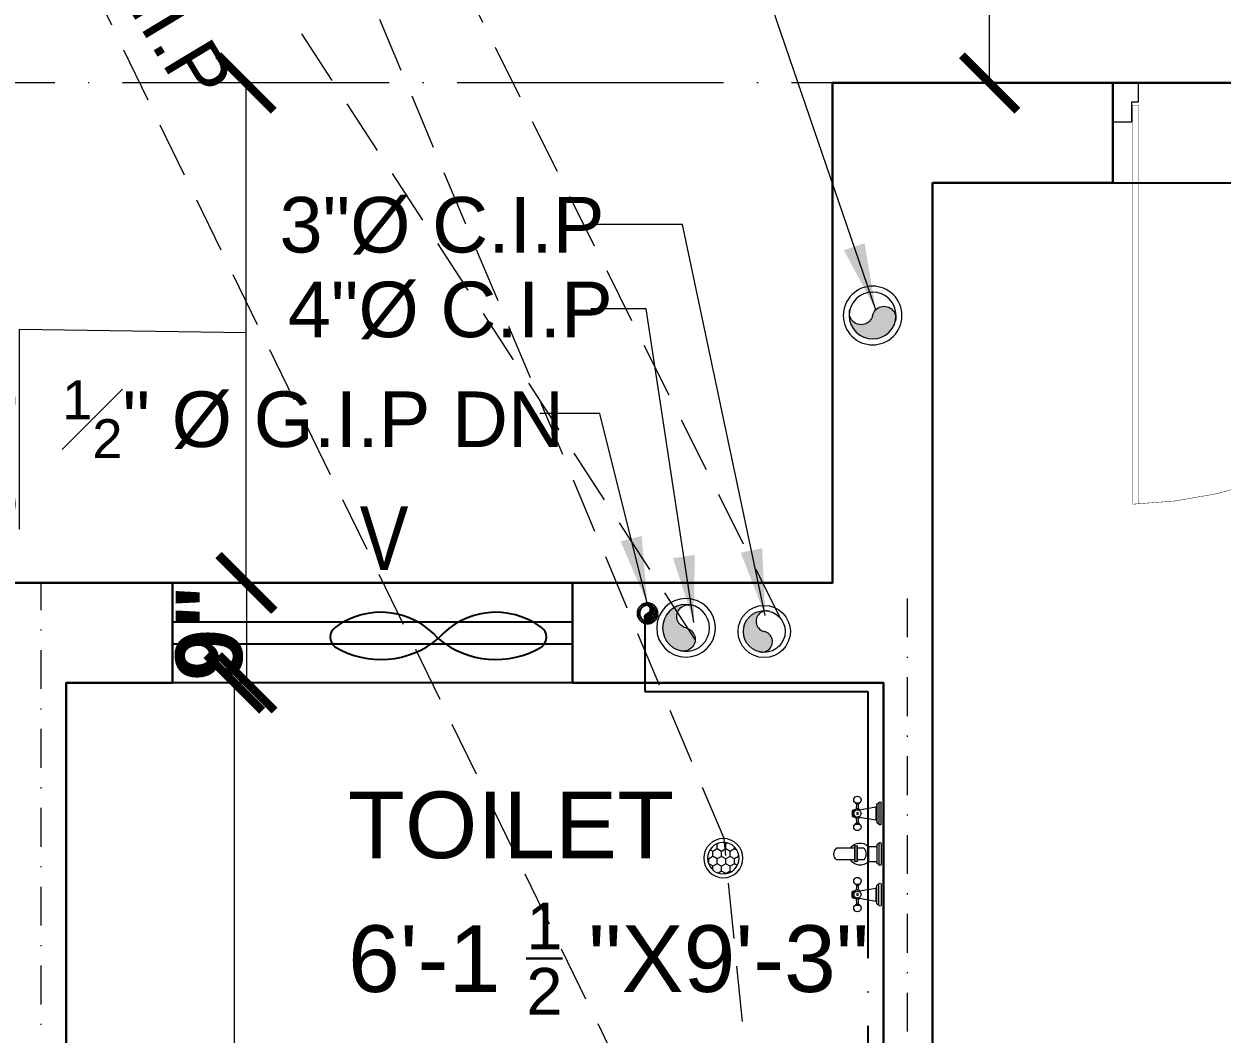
# Model space of a CAD drawing. Header units: feet. Extents: x 18471 to 30550, y -13540 to -11719.
# Drawn here: x 18860.8 to 18968.6, y -12573.4 to -12482.5 of the extents above; entities that cross this region are included whole.
import ezdxf

# ---------------------------------------------------------------- set-up
doc = ezdxf.new("R2010")
doc.units = ezdxf.units.FT
doc.header["$MEASUREMENT"] = 0
doc.header["$PDMODE"] = 2
for name, pattern in [('ACAD_ISO04W100', [30, 24, -3, 0, -3]), ('DASHDOT', [1, 0.5, -0.25, 0, -0.25]), ('DASHED', [0.75, 0.5, -0.25])]:
    doc.linetypes.add(name, pattern=pattern)
doc.layers.get('0').update_dxf_attribs({"lineweight": 30})
for name, color, linetype, lineweight in [('BEAM', 3, 'Continuous', 15), ('center line', 253, 'ACAD_ISO04W100', 5), ('CWS', 94, 'Continuous', 9), ('DIM', 7, 'Continuous', 18), ('DOOR', 32, 'Continuous', 13), ('FIX', 212, 'Continuous', 13), ('HATCH', 9, 'Continuous', 20), ('JOINERY TEXT', 193, 'Continuous', 0), ('P-SOIL', 6, 'Continuous', 18), ('P-WASTE', 130, 'Continuous', 18), ('PL-C.W.S', 90, 'ACAD_ISO04W100', 25), ('SANTRY TEXT', 174, 'Continuous', 9), ('TEXT', 7, 'Continuous', 30), ('WALL', 10, 'Continuous', 30), ('wall 2', 7, 'Continuous', 40)]:
    doc.layers.add(name, color=color, linetype=linetype, lineweight=lineweight)
for name, color, linetype in [('BLK_1_FLR_0_BATH', 7, 'Continuous'), ('BLK_1_FLR_0_CHAJJA', 7, 'Continuous'), ('W2', 173, 'Continuous')]:
    doc.layers.add(name, color=color, linetype=linetype)
doc.layers.add('BLK_1_FLR_0_BLT_UP_AREA', color=25, linetype='Continuous', true_color=0x995f4c, plot=False)
doc.layers.add('BLK_1_FLR_0_REGULAR_ROOM_2', color=1, linetype='Continuous', plot=False)
doc.styles.add('AR. TEXT 01', font='arialbd.ttf')
doc.styles.add('DIM TEXT', font='GOTHIC.TTF', dxfattribs={"height": 5})
doc.styles.add('p.h tex', font='techb___.ttf')
doc.styles.get("Standard").update_dxf_attribs({"font": 'ARIALN.TTF'})
doc.styles.add('TEX02', font='GARA.TTF')
doc.dimstyles.new('DIM 50', dxfattribs={"dimtxt": 6, "dimasz": 3, "dimexe": 6, "dimexo": 4, "dimgap": 0.3125, "dimtad": 1, "dimzin": 3, "dimdsep": 46, "dimlunit": 4, "dimtxsty": 'AR. TEXT 01', "dimblk": 'DOT', "dimcen": 0.09, "dimclrd": 5, "dimclre": 5, "dimclrt": 5, "dimazin": 0, "dimtfac": 0.8, "dimtofl": 0, "dimtmove": 1, "dimatfit": 3, "dimfxl": 6, "dimfxlon": 1, "dimfrac": 1, "dimtolj": 1, "dimtzin": 0, "dimlwd": -1, "dimlwe": -1, "dimarcsym": 1})

# ---------------------------------------------------------------- blocks, each defined once
blk = doc.blocks.new('_ArchTick')
at = {"color": 0, "linetype": 'ByBlock', "const_width": 0.15}
blk.add_lwpolyline([(-0.5, -0.5), (0.5, 0.5)], dxfattribs=at)
blk = doc.blocks.new('*D256')
at = {"layer": 'Defpoints', "color": 0, "transparency": 16777216}
for p in [(18575.080826539, -12341.22733946354), (18933.580826539, -12448.77760504755), (18575.080826539, -12493.77760504758)]:
    blk.add_point(p, dxfattribs=at)
at = {"layer": 'DIM', "ltscale": 5, "transparency": 16777216}
for p, q in [((18575.080826539, -12350.22733946354), (18575.080826539, -12335.22733946354)), ((18933.580826539, -12350.22733946354), (18933.580826539, -12335.22733946354)), ((18933.580826539, -12341.22733946354), (18575.080826539, -12341.22733946354))]:
    blk.add_line(p, q, dxfattribs=at)
at = {"layer": 'DIM', "transparency": 16777216, "xscale": 5, "yscale": 5, "zscale": 5, "rotation": 180}
blk.add_blockref('_ArchTick', (18575.080826539, -12341.22733946354), dxfattribs=at)
at = {"layer": 'DIM', "transparency": 16777216, "xscale": 5, "yscale": 5, "zscale": 5}
blk.add_blockref('_ArchTick', (18933.580826539, -12341.22733946354), dxfattribs=at)
at = {"layer": 'DIM', "transparency": 16777216, "insert": (18754.330826539, -12336.04343946354), "char_height": 6, "attachment_point": 5, "style": 'AR. TEXT 01'}
blk.add_mtext('\\A1;29\'-10{\\H0.800000x;\\S1#2;}"', dxfattribs=at)
blk = doc.blocks.new('*D279')
at = {"layer": 'Defpoints', "color": 0, "transparency": 16777216}
for p in [(18880.86364611054, -12532.77760504755), (18928.09476229367, -12532.77760504755), (18927.35076147026, -12541.77760504755)]:
    blk.add_point(p, dxfattribs=at)
at = {"layer": 'DIM', "ltscale": 5, "transparency": 16777216}
for p, q in [((18889.86364611054, -12532.77760504755), (18874.86364611054, -12532.77760504755)), ((18880.86364611054, -12541.77760504755), (18880.86364611054, -12532.77760504755)), ((18889.86364611054, -12541.77760504755), (18874.86364611054, -12541.77760504755))]:
    blk.add_line(p, q, dxfattribs=at)
at = {"layer": 'DIM', "transparency": 16777216, "xscale": 5, "yscale": 5, "zscale": 5}
for p, rotation in [((18880.86364611054, -12532.77760504755), 90), ((18880.86364611054, -12541.77760504755), 270)]:
    blk.add_blockref('_ArchTick', p, dxfattribs=dict(at, rotation=rotation))
at = {"layer": 'DIM', "transparency": 16777216, "insert": (18877.48514611054, -12537.27760504755), "char_height": 6, "attachment_point": 5, "rotation": 90, "style": 'AR. TEXT 01'}
blk.add_mtext('\\A1;9"', dxfattribs=at)
blk = doc.blocks.new('*D281')
at = {"layer": 'Defpoints', "color": 0, "ltscale": 5, "transparency": 16777216}
for p in [(18879.7373946442, -12541.77760504756), (18892.18082653899, -12541.77760504756), (18910.84838745516, -12652.77760504755)]:
    blk.add_point(p, dxfattribs=at)
at = {"layer": 'DIM', "ltscale": 5, "transparency": 16777216}
for p, q in [((18888.18082653899, -12541.77760504756), (18873.7373946442, -12541.77760504756)), ((18879.7373946442, -12652.77760504755), (18879.7373946442, -12541.77760504756)), ((18888.7373946442, -12652.77760504755), (18873.7373946442, -12652.77760504755))]:
    blk.add_line(p, q, dxfattribs=at)
at = {"layer": 'DIM', "ltscale": 5, "transparency": 16777216, "xscale": 5, "yscale": 5, "zscale": 5}
for p, rotation in [((18879.7373946442, -12541.77760504756), 90), ((18879.7373946442, -12652.77760504755), 270)]:
    blk.add_blockref('_ArchTick', p, dxfattribs=dict(at, rotation=rotation))
at = {"layer": 'DIM', "ltscale": 5, "transparency": 16777216, "insert": (18876.35941033294, -12587.02843321596), "char_height": 6, "attachment_point": 5, "rotation": 90, "style": 'AR. TEXT 01'}
blk.add_mtext('\\A1;9\'-3"', dxfattribs=at)
blk = doc.blocks.new('*D292')
at = {"layer": 'Defpoints', "color": 0, "ltscale": 5, "transparency": 16777216}
for p in [(18946.19117240111, -12415.77760504755), (18947.72372762767, -12415.77760504755), (18946.19117240111, -12487.77760504755)]:
    blk.add_point(p, dxfattribs=at)
at = {"layer": 'DIM', "ltscale": 5, "transparency": 16777216}
for p, q in [((18947.72372762767, -12415.77760504755), (18953.72372762767, -12415.77760504755)), ((18947.72372762767, -12487.77760504755), (18947.72372762767, -12415.77760504755)), ((18947.72372762767, -12487.77760504755), (18953.72372762767, -12487.77760504755))]:
    blk.add_line(p, q, dxfattribs=at)
at = {"layer": 'DIM', "ltscale": 5, "transparency": 16777216, "xscale": 5, "yscale": 5, "zscale": 5}
for p, rotation in [((18947.72372762767, -12415.77760504755), 90), ((18947.72372762767, -12487.77760504755), 270)]:
    blk.add_blockref('_ArchTick', p, dxfattribs=dict(at, rotation=rotation))
at = {"layer": 'DIM', "ltscale": 5, "transparency": 16777216, "insert": (18944.34778970134, -12451.77760504756), "char_height": 6, "attachment_point": 5, "rotation": 90, "style": 'AR. TEXT 01'}
blk.add_mtext('\\A1;6\'-0"', dxfattribs=at)
blk = doc.blocks.new('*D301')
at = {"layer": 'Defpoints', "color": 0, "ltscale": 5, "transparency": 16777216}
for p in [(18880.78826267307, -12487.77760504755), (18933.58082653901, -12487.77760504755), (18933.58082653901, -12532.77760504756)]:
    blk.add_point(p, dxfattribs=at)
at = {"layer": 'DIM', "ltscale": 5, "transparency": 16777216}
for p, q in [((18889.78826267307, -12487.77760504755), (18874.78826267306, -12487.77760504755)), ((18880.78826267307, -12532.77760504756), (18880.78826267307, -12487.77760504755)), ((18880.78826267307, -12510.27760504755), (18860.37024321925, -12509.96510504758)), ((18860.37024321925, -12509.96510504758), (18860.37024321925, -12527.93935470651)), ((18889.78826267307, -12532.77760504756), (18874.78826267306, -12532.77760504756))]:
    blk.add_line(p, q, dxfattribs=at)
at = {"layer": 'DIM', "ltscale": 5, "transparency": 16777216, "xscale": 5, "yscale": 5, "zscale": 5}
for p, rotation in [((18880.78826267307, -12487.77760504755), 90), ((18880.78826267307, -12532.77760504756), 270)]:
    blk.add_blockref('_ArchTick', p, dxfattribs=dict(at, rotation=rotation))
at = {"layer": 'DIM', "ltscale": 5, "transparency": 16777216, "insert": (18856.99225890819, -12518.95222987705), "char_height": 6, "attachment_point": 5, "rotation": 90, "style": 'AR. TEXT 01'}
blk.add_mtext('\\A1;3\'-9"', dxfattribs=at)
blk = doc.blocks.new('A$Cb508cf72')
at = {"layer": 'DOOR'}
for points in [[(1.593954704861969, 31.97784954943927), (1.593954704861969, 33.65484954940621), (2.1666480381682, 33.65484954940621), (2.1666480381682, 35.22784954936651), (-1.86284451e-05, 35.22784954936651), (-1.86284451e-05, 31.97784954943927), (1.593954704861969, 31.97784954943927)], [(37.4060080396448, 31.97784954943927), (37.4060080396448, 33.65484954940621), (36.83331470633857, 33.65484954940621), (36.83331470633857, 35.22784954936651), (38.99998137295188, 35.22784954936651), (38.99998137295188, 31.97784954943927), (37.4060080396448, 31.97784954943927)]]:
    blk.add_lwpolyline(points, dxfattribs=at)
at = {"layer": 'DOOR', "const_width": 0.03635174400107}
blk.add_lwpolyline([(37.11966137299896, 33.65484954940621, -0.38341128429114), (1.68249406036921, 0.01781754833064, -0.4142135623731)], format="xyb", dxfattribs=at)
blk.add_lwpolyline([(1.68249406036921, 0.01781754833064), (1.68249406036921, 33.34024954930646), (2.19304287509294, 33.34024954930646), (2.19304287509294, 0.01781754833064)], dxfattribs=at)
blk = doc.blocks.new('V V F F')
at = {"layer": 'P-SOIL'}
h = blk.add_hatch(color=256, dxfattribs=at)
edge = h.paths.add_edge_path()
edge.add_ellipse((-1174.897316543749, -1791.3298966888), major_axis=(1.414213562375234, 1.414213562375234), ratio=0.9999999999999499, start_angle=324.3817967229876, end_angle=414.3817953112706, ccw=False)
edge.add_ellipse((-1174.897316543744, -1791.329896688799), major_axis=(-1.414213562371475, 1.414213562371475), ratio=0.9999999999999051, start_angle=144.3817981341165, end_angle=234.38179672296718, ccw=False)
edge.add_ellipse((-1174.679076648762, -1792.307395880055), major_axis=(-0.7082137126540621, 0.7082137126540621), ratio=0.9999999999993141, start_angle=-32.414351506228286, end_angle=141.1779476256419, ccw=False)
edge.add_ellipse((-1175.115556434453, -1790.352397491549), major_axis=(-0.7082137126629422, 0.7082137126629423), ratio=0.9999999999987264, start_angle=147.585648493852, end_angle=321.1779422778182)
for radius in [2.499999999999999, 1.999999999999998]:
    blk.add_circle((-1174.897316543745, -1791.329896688808), radius, dxfattribs=at)
for centre, start, end in [((-1175.115556434463, -1790.352397491549), 282.5856484936799, 108.9933520330306), ((-1174.679076648769, -1792.307395880055), 102.5856484936798, 288.9933520330306)]:
    blk.add_arc(centre, 1.001565437499833, start, end, dxfattribs=at)
blk = doc.blocks.new('100')
at = {"layer": 'P-WASTE'}
blk.add_hatch(color=256, dxfattribs=at).paths.add_polyline_path([(0.3260249795212076, 1.973248008309383, 0.4142135551564638), (-1.973248001145293, 0.3260250230132442, 0.414213555159394), (-0.3260250724852085, -1.973247998235819, 0.9455893433159012), (-1.45519e-11, -5.457e-12, -0.9455892991167292)])
for radius in [2.499999999999999, 1.999999999999998]:
    blk.add_circle((2.12549e-09, -3.00588e-09), radius, dxfattribs=at)
for centre, start, end in [((0.21823989284348, 0.9774991942531398), 71.00664796697363, 257.4143515063175), ((-0.21823989285076, -0.97749919425223), 251.0066479669736, 77.41435150631733)]:
    blk.add_arc(centre, 1.001565437499833, start, end, dxfattribs=at)
blk = doc.blocks.new('_Dot')
at = {"color": 0, "linetype": 'ByBlock', "lineweight": -2}
blk.add_line((-0.5, 0), (-1, 0), dxfattribs=at)
at = {"color": 0, "linetype": 'ByBlock', "const_width": 0.5}
blk.add_lwpolyline([(-0.25, 0, 1), (0.25, 0, 1)], format="xyb", close=True, dxfattribs=at)
blk = doc.blocks.new('DF DF')
at = {"layer": 'PL-C.W.S', "ltscale": 2}
h = blk.add_hatch(dxfattribs=at)
h.set_pattern_fill('JIS_LC_20', color=256, scale=0.00030976, style=0)
h.set_pattern_definition([(135.0000000015881, (-713.6371133431317, -1892.405334894047), (0.0045997013275512, 0.0045997013272962), []), (135.0000000015881, (-713.6372434423317, -1892.405334894047), (0.0045997013275512, 0.0045997013272962), [])])
edge = h.paths.add_edge_path()
edge.add_ellipse((-1141.155969474507, -1786.047756641909), major_axis=(-0.0172638459292222, 3.67380965955e-05), ratio=0.9999999999448315, start_angle=109.7335148373989, end_angle=250.5103398213486)
edge.add_ellipse((-1141.150174988148, -1786.064019041909), major_axis=(-0.0325247972641925, 1.33438009235e-05), ratio=0.9999999999445645, start_angle=180.0235064780413, end_angle=270.02350647804116, ccw=False)
edge.add_ellipse((-1141.150174988148, -1786.064019041909), major_axis=(0.0325247727854484, 4.20759883691e-05), ratio=0.9999999999445631, start_angle=269.92587879808355, end_angle=359.9258787994174, ccw=False)
edge.add_ellipse((-1141.143692296203, -1786.080281441909), major_axis=(0.0175068814637724, 7.0747587468e-06), ratio=0.9999999999445439, start_angle=111.71059004010041, end_angle=248.24310202751678, ccw=False)
at = {"layer": 'PL-C.W.S', "ltscale": 2, "extrusion": (0, 0, -1)}
for centre, major_axis, ratio, start_param, end_param in [((-1141.150174988148, -1786.064019041909), (0.0403307360506055, 3.58698504617e-05), 0.99999999994456, 3.142482045763561, 9.425667352943147), ((-1141.150174988148, -1786.064019041909), (0.0325247258547981, 6.94492913112e-05), 0.9999999999445602, 3.14372792710681, 9.426913234286395), ((-1141.143692296203, -1786.080281441909), (-0.0175068160262084, 4.83866055586e-05), 0.9999999999442701, -1.194234800505054, 1.188707069907176), ((-1141.157000834208, -1786.047895540491), (0.0175068160262084, -4.83866055586e-05), 0.9999999999442701, -1.194234800505054, 1.188707069907176)]:
    blk.add_ellipse(centre, major_axis=major_axis, ratio=ratio, start_param=start_param, end_param=end_param, dxfattribs=at)
blk = doc.blocks.new('RWP')
at = {"layer": 'P-SOIL'}
h = blk.add_hatch(color=7, dxfattribs=at)
edge = h.paths.add_edge_path()
edge.add_ellipse((-58225.88443678952, -118219.5594493906), major_axis=(1.494147372830069, 1.494147372830069), ratio=0.9999999999971358, start_angle=35.6182046845361, end_angle=125.618203281105)
edge.add_ellipse((-58225.88443678952, -118219.5594493906), major_axis=(1.494147372827425, 1.494147372827423), ratio=0.9999999999948398, start_angle=125.618203281105, end_angle=215.6182018617833)
edge.add_ellipse((-58226.11501198305, -118220.5921985362), major_axis=(0.7482431835796156, 0.7482431835796152), ratio=0.9999999999816468, start_angle=218.8220523718932, end_angle=392.4143515007202)
edge.add_ellipse((-58225.65386160055, -118218.5267002386), major_axis=(-0.7482431836025633, 0.7482431836025631), ratio=0.9999999999430152, start_angle=-51.1779422807781, end_angle=122.41435150089211, ccw=False)
at = {"layer": 'P-SOIL', "color": 7, "extrusion": (0, 0, -1)}
for centre, major_axis, ratio, start_param, end_param in [((-58225.88443678952, -118219.5594493906), (1.867684216040422, 1.867684216040422), 0.99999999999517, 3.926990816989658, 10.21017612416924), ((-58225.88443678952, -118219.5594493906), (-1.494147372831555, 1.494147372831555), 0.9999999999934598, 5.497787143778865, 11.78097245095845), ((-58226.11501198302, -118220.5921985362), (-0.7482431836144129, 0.7482431836144129), 0.9999999999042399, 1.005059168248902, 4.258487346123779)]:
    blk.add_ellipse(centre, major_axis=major_axis, ratio=ratio, start_param=start_param, end_param=end_param, dxfattribs=at)
at = {"layer": 'P-SOIL', "color": 7, "extrusion": (0, 0, -0.9999999999999998)}
blk.add_ellipse((-58225.65386160053, -118218.5267002386), major_axis=(0.7482431836246272, 0.7482431836246272), ratio=0.99999999987498, start_param=2.575855494946888, end_param=5.829283672833697, dxfattribs=at)
blk = doc.blocks.new('SDSD')
at = {"layer": 'P-WASTE'}
h = blk.add_hatch(dxfattribs=at)
h.set_pattern_fill('HONEY', color=1, scale=5, angle=89.99999999999999, style=0)
h.set_pattern_definition([(90, (-50211.70994705233, 107515.0274732832), (-0.9610410944236026, 1.664572011413838), [1.109714674275892, -2.219429348551784]), (210.0000000065067, (-50211.70994705233, 107515.0274732832), (-0.9610411007230739, -1.664572007776834), [1.109714674057612, -2.219429348115224]), (149.9999999934931, (-50211.70994705233, 107515.0274732832), (-1.922082195146676, 3.6370019e-09), [-2.219429348115224, 1.109714674057612])])
edge = h.paths.add_edge_path()
edge.add_ellipse((782.6991829816105, -7166.742797922514), major_axis=(2.510997668090563, 2.510997668090568), ratio=0.9999999999971002, start_angle=0, end_angle=360, ccw=False)
at = {"layer": 'P-WASTE', "extrusion": (0, 0, -1)}
for centre, major_axis, ratio, start_param, end_param in [((782.6991829816105, -7166.742797922309), (3.113637108428522, 3.113637108428522), 0.99999999999766, 3.141592653458931, 9.424777960638515), ((782.6991829816105, -7166.742797922514), (3.113637108428516, 3.113637108428521), 0.9999999999953298, 3.141592653458931, 9.424777960638515), ((782.6991829816105, -7166.742797922309), (2.510997668090565, 2.510997668090568), 0.9999999999971, 3.141592653459396, 9.424777960638982), ((782.6991829816105, -7166.742797922514), (2.510997668090565, 2.510997668090568), 0.9999999999971, 3.141592653459396, 9.424777960638982)]:
    blk.add_ellipse(centre, major_axis=major_axis, ratio=ratio, start_param=start_param, end_param=end_param, dxfattribs=at)
blk = doc.blocks.new('fdfff')
at = {"layer": 'FIX'}
for p, q in [((-439.9936460015013, -5099.794814732304, 0.20762841340752), (-439.9936460015013, -5098.092338620205, 0.20762841340752)), ((-439.7870236596209, -5098.078081011102, 0.22817528969225), (-439.7870236596209, -5099.809340666404, 0.20762841340752)), ((-437.8761535013033, -5098.079588376322, 1.070132213926159), (-438.205106988811, -5098.079588376322, 1.070132213926159)), ((-438.205106988811, -5098.079588376322, 1.070132213926159), (-438.205106988811, -5098.110718818439, 1.070132213926159)), ((-437.9572165929129, -5098.160090196818, 1.070132213926159), (-438.1241469305241, -5098.160090196818, 1.070132213926159)), ((-437.8761535013033, -5098.079588376322, 1.070132213926159), (-437.8761535013033, -5098.110718818439, 1.070132213926159)), ((-439.6376845878258, -5098.23440669429, 0.22817528969225), (-439.6376845878258, -5099.652746658321, 0.22817528969225)), ((-438.2163880382141, -5098.639274051369, 1.070132213926159), (-439.5423170475113, -5098.413384540116, 1.070132213926159)), ((-439.5423170475113, -5098.413384540116, 1.070132213926159), (-439.5423170475113, -5099.473768812393, 1.070132213926159)), ((-438.1502720053247, -5098.557215489591, 1.070132213926159), (-437.9310915181995, -5098.557215489591, 1.070132213926159)), ((-437.8564111968151, -5098.635829710431, 1.070132213926159), (-437.8564111968151, -5098.711869751176, 1.070132213926159)), ((-437.8564111968151, -5099.251323642151, 1.070132213926159), (-437.8564111968151, -5099.17528360142, 1.070132213926159)), ((-437.7329530385032, -5098.636270803428, 1.070132213926159), (-437.7329530385032, -5099.250882549073, 1.070132213926159)), ((-437.6711387261166, -5098.666774950295, 1.070132213926159), (-437.7329530385032, -5098.666774950295, 1.070132213926159)), ((-437.6711387261166, -5098.666774950295, 1.070132213926159), (-437.6711387261166, -5099.220378402307, 1.070132213926159)), ((-437.6100551688286, -5098.729148853403, 1.070132213926159), (-437.6100551688286, -5099.158004499201, 1.070132213926159)), ((-438.2163880382141, -5099.247879301241, 1.070132213926159), (-439.5423170475113, -5099.473768812393, 1.070132213926159)), ((-438.205106988811, -5099.807564976261, 1.070132213926159), (-438.205106988811, -5099.776434534056, 1.070132213926159)), ((-437.8761535013033, -5099.807564976261, 1.070132213926159), (-438.205106988811, -5099.807564976261, 1.070132213926159)), ((-438.1502720053247, -5099.329937862909, 1.070132213926159), (-437.9310915181995, -5099.329937862909, 1.070132213926159)), ((-437.9572165929129, -5099.727063155762, 1.070132213926159), (-438.1241469305241, -5099.727063155762, 1.070132213926159)), ((-437.8761535013033, -5099.807564976261, 1.070132213926159), (-437.8761535013033, -5099.776434534056, 1.070132213926159)), ((-437.6711387261166, -5099.220378402307, 1.070132213926159), (-437.7329530385032, -5099.220378402307, 1.070132213926159)), ((-439.9936460015013, -5101.40166845412, -0.64357942327109), (-439.9936460015013, -5103.104144566191, -0.64357942327109)), ((-439.7870236596209, -5101.387410844953, -0.62303254698635), (-439.7870236596209, -5103.118670500254, -0.64357942327109)), ((-439.6376845878258, -5101.544018196008, -0.62303254698635), (-439.6376845878258, -5102.962076492151, -0.62303254698635)), ((-438.9422280378346, -5101.643157002909, 1.070132213926159), (-439.6376845878258, -5101.643157002909, 1.070132213926159)), ((-438.9422280378346, -5101.643157002909, 1.070132213926159), (-438.9422280378346, -5102.885394816667, 1.070132213926159)), ((-438.9074385237178, -5101.628709930708, 1.070132213926159), (-438.9074385237178, -5102.899841888831, 1.070132213926159)), ((-438.5638060339259, -5101.784066761458), (-438.0423340749984, -5101.784066761458)), ((-438.0423340749984, -5102.888360252912, 1.070132213926159), (-438.0423340749984, -5101.579353504671, 1.070132213926159)), ((-438.0177171031244, -5102.894312139317, 1.070132213926159), (-438.0177171031244, -5101.573401618288, 1.070132213926159)), ((-437.8198283457022, -5101.573401618288, 1.070132213926159), (-437.8198283457022, -5102.894312139317, 1.070132213926159)), ((-437.7952113737118, -5101.579353504671, 1.070132213926159), (-437.7952113737118, -5102.888360252912, 1.070132213926159)), ((-437.7952113737118, -5101.784066761458), (-436.3390548183232, -5101.784066761458)), ((-438.9422280378346, -5102.885394816667, 1.070132213926159), (-439.6376845878258, -5102.885394816667, 1.070132213926159)), ((-438.5638060339259, -5102.74448505808), (-438.0423340749984, -5102.74448505808)), ((-437.7952113737118, -5102.74448505808), (-436.3390548183232, -5102.74448505808)), ((-439.9936460015013, -5104.733495657638, 0.20762841340752), (-439.9936460015013, -5106.435971769708, 0.20762841340752)), ((-439.7870236596209, -5106.450229378868, 0.22817528969225), (-439.7870236596209, -5104.718969723559, 0.20762841340752)), ((-439.6376845878258, -5106.293903695674, 0.22817528969225), (-439.6376845878258, -5104.875563731662, 0.22817528969225)), ((-438.2163880382141, -5105.280431088729, 1.070132213926159), (-439.5423170475113, -5105.054541577519, 1.070132213926159)), ((-439.5423170475113, -5105.054541577519, 1.070132213926159), (-439.5423170475113, -5106.114925849761, 1.070132213926159)), ((-437.8761535013033, -5104.720745413695, 1.070132213926159), (-438.205106988811, -5104.720745413695, 1.070132213926159)), ((-438.205106988811, -5104.720745413695, 1.070132213926159), (-438.205106988811, -5104.751875855887, 1.070132213926159)), ((-437.9572165929129, -5104.801247234149, 1.070132213926159), (-438.1241469305241, -5104.801247234149, 1.070132213926159)), ((-437.8761535013033, -5104.720745413695, 1.070132213926159), (-437.8761535013033, -5104.751875855887, 1.070132213926159)), ((-438.2163880382141, -5105.889036338595, 1.070132213926159), (-439.5423170475113, -5106.114925849761, 1.070132213926159)), ((-438.1502720053247, -5105.198372526995, 1.070132213926159), (-437.9310915181995, -5105.198372526995, 1.070132213926159)), ((-438.1502720053247, -5105.971094900327, 1.070132213926159), (-437.9310915181995, -5105.971094900327, 1.070132213926159)), ((-437.8564111968151, -5105.276986747828, 1.070132213926159), (-437.8564111968151, -5105.353026788449, 1.070132213926159)), ((-437.8564111968151, -5105.892480679511, 1.070132213926159), (-437.8564111968151, -5105.816440638811, 1.070132213926159)), ((-437.7329530385032, -5105.892039586477, 1.070132213926159), (-437.7329530385032, -5105.277427840883, 1.070132213926159)), ((-437.6711387261166, -5105.307931987656, 1.070132213926159), (-437.7329530385032, -5105.307931987656, 1.070132213926159)), ((-437.6711387261166, -5105.861535439689, 1.070132213926159), (-437.7329530385032, -5105.861535439689, 1.070132213926159)), ((-437.6711387261166, -5105.861535439689, 1.070132213926159), (-437.6711387261166, -5105.307931987656, 1.070132213926159)), ((-437.6100551688286, -5105.799161536561, 1.070132213926159), (-437.6100551688286, -5105.370305890772, 1.070132213926159)), ((-438.205106988811, -5106.448722013643, 1.070132213926159), (-438.205106988811, -5106.417591571428, 1.070132213926159)), ((-437.8761535013033, -5106.448722013643, 1.070132213926159), (-438.205106988811, -5106.448722013643, 1.070132213926159)), ((-437.9572165929129, -5106.368220193107, 1.070132213926159), (-438.1241469305241, -5106.368220193107, 1.070132213926159)), ((-437.8761535013033, -5106.448722013643, 1.070132213926159), (-437.8761535013033, -5106.417591571428, 1.070132213926159))]:
    blk.add_line(p, q, dxfattribs=at)
for centre in [(-438.0406817617186, -5098.943576676255, -0.5864398341488803), (-438.0406817617186, -5105.584733713709, -0.5864398341488803)]:
    blk.add_circle(centre, 0.0820232687790191, dxfattribs=at)
for centre, radius, start, end in [((-439.8887157135177, -5098.108106581727, 0.20762841340752), 0.1061084065881228, 16.58870761552081, 171.4540590152905), ((-439.7190729585997, -5098.057221847092, 0.22817528969225), 0.0710019746964819, 196.8581806348353, 267.4116657366103), ((-439.7263056866067, -5098.218159492842, 0.22817528969225), 0.0900981171500153, 349.6111421854599, 87.43871116543016), ((-438.0406817617186, -5097.833033056319, 0.19733891487661), 0.2960358240422817, 303.6067164626585, 236.3932835373415), ((-438.1328376815071, -5098.083294132042, 1.070132213926159), 0.0772979055238589, 200.7807033480267, 276.5323884085066), ((-439.3257287006126, -5098.280465544776, 1.070132213926159), 1.207596362525283, 346.7515409576356, 5.720845926215266), ((-436.7556348228244, -5098.280465544776, 1.070132213926159), 1.207596362525283, 174.2791540737846, 193.2484590423643), ((-437.9484228086075, -5098.083294132042, 1.070132213926159), 0.0772979055238589, 263.4676115914934, 339.2192966519734), ((-439.6717213939118, -5098.521132158378, 1.070132213926159), 0.1683895308833376, 39.7822189855939, 78.33837664191098), ((-438.0406817617186, -5098.943576676255, -0.5864398341488803), 0.2960468548223106, 125.8538504705797, 234.1461495294202), ((-438.0979048660083, -5098.66714936601, 1.070132213926159), 0.1217693494315759, 115.4708534690639, 197.4312066331036), ((-438.0979048660083, -5099.220003986506, 1.070132213926159), 0.1217693494315759, 162.5687933668963, 244.5291465309361), ((-438.0406817617186, -5098.943576676255, -0.5864398341488803), 0.2960468548223106, 234.1461495294202, 125.8538504705797), ((-437.9834586575161, -5098.66714936601, 1.070132213926159), 0.1217693494315759, 342.5687933668964, 64.5291465309361), ((-437.9834586575161, -5099.220003986506, 1.070132213926159), 0.1217693494315759, 295.4708534690638, 17.43120663310359), ((-437.7951816226121, -5098.775857415471, 1.070132213926159), 0.1528293785214648, 65.97238845840135, 113.6181989813814), ((-437.6874965070165, -5098.743891237326, 1.070132213926159), 0.0788320919670414, 10.77833825125858, 78.02402359804032), ((-437.6874965070165, -5099.143262115255, 1.070132213926159), 0.0788320919670414, 281.9759764019597, 349.2216617487414), ((-439.8887157135177, -5099.779046770782, 0.20762841340752), 0.1061084065881228, 188.5459409847095, 343.4112923844792), ((-439.7190729585997, -5099.829931505403, 0.22817528969225), 0.0710019746964819, 92.5883342633898, 163.1418193651646), ((-439.7263056866067, -5099.66899385977, 0.22817528969225), 0.0900981171500153, 272.5612888345698, 10.38885781454017), ((-439.6717213939118, -5099.36602119419, 1.070132213926159), 0.1683895308833376, 281.6616233580891, 320.2177810144061), ((-438.0406817617186, -5100.054120296249, 0.19733891487661), 0.2960358240422817, 123.6067164626584, 56.39328353734151), ((-438.1328376815071, -5099.803859220461, 1.070132213926159), 0.0772979055238589, 83.46761159149342, 159.2192966519733), ((-439.3257287006126, -5099.606687807725, 1.070132213926159), 1.207596362525283, 354.2791540737847, 13.24845904236436), ((-436.7556348228244, -5099.606687807725, 1.070132213926159), 1.207596362525283, 166.7515409576356, 185.7208459262151), ((-437.9484228086075, -5099.803859220461, 1.070132213926159), 0.0772979055238589, 20.78070334802668, 96.53238840850653), ((-437.7951816226121, -5099.11129593711, 1.070132213926159), 0.1528293785214648, 246.3818010186186, 294.0276115415987), ((-439.8887157135177, -5101.417436415628, -0.64357942327109), 0.1061084065881228, 16.58870761552081, 171.4540590152905), ((-439.7190729585997, -5101.366551680943, -0.62303254698635), 0.0710019746964819, 196.8581806348353, 267.4116657366103), ((-439.7379514951023, -5101.537042764008, -0.62303254698635), 0.1005092501170441, 356.0204226082332, 81.02943074122697), ((-438.9406922832129, -5101.597743930375, 1.070132213926159), 0.0454390328152913, 268.0631406409744, 317.0402371382626), ((-438.2591341615189, -5102.264275909736, 0.2274752523048), 0.9073167708099047, 31.95566866844981, 135.6046319082383), ((-437.9772300153272, -5102.26426442853), 0.7580641298657237, 140.694691672089, 219.305308327911), ((-437.9187727243988, -5102.036518843888, 1.070132213926159), 0.4735689546355308, 74.87562468803317, 105.1243753119668), ((-436.7657116207118, -5102.264275909736), 0.642368160172695, 311.6204880951193, 48.37951190488075), ((-439.8887157135177, -5103.088376604659, -0.64357942327109), 0.1061084065881228, 188.5459409847095, 343.4112923844792), ((-439.7190729585997, -5103.13926133934, -0.62303254698635), 0.0710019746964819, 92.5883342633898, 163.1418193651646), ((-439.7379514951023, -5102.969051924148, -0.62303254698635), 0.1005092501170441, 278.970569258773, 3.97957739176681), ((-438.9406922832129, -5102.930807889258, 1.070132213926159), 0.0454390328152913, 42.95976286234757, 91.93685935902559), ((-438.2591341615189, -5102.264275909736, 0.2274752523048), 0.9073167708099047, 224.3953680917617, 328.0443313315501), ((-437.9187727243988, -5102.431194913719, 1.070132213926159), 0.4735689546355308, 254.8756246880333, 285.1243753119667), ((-439.8887157135177, -5104.749263619094, 0.20762841340752), 0.1061084065881228, 16.58870761552081, 171.4540590152905), ((-439.7190729585997, -5104.698378884473, 0.22817528969225), 0.0710019746964819, 196.8581806348353, 267.4116657366103), ((-439.7263056866067, -5104.859316530208, 0.22817528969225), 0.0900981171500153, 349.6111421854599, 87.43871116543016), ((-439.6286175491114, -5105.077071024918, 1.070132213926159), 0.089192783151332, 14.63098900816078, 95.83457521870675), ((-438.0406817617186, -5104.474190093693, 0.19733891487661), 0.2960358240422817, 303.6067164626585, 236.3932835373415), ((-438.1328376815071, -5104.724451169408, 1.070132213926159), 0.0772979055238589, 200.7807033480267, 276.5323884085066), ((-439.3257287006126, -5104.921622582267, 1.070132213926159), 1.207596362525283, 346.7515409576356, 5.720845926215266), ((-436.7556348228244, -5104.921622582267, 1.070132213926159), 1.207596362525283, 174.2791540737846, 193.2484590423643), ((-437.9484228086075, -5104.724451169408, 1.070132213926159), 0.0772979055238589, 263.4676115914934, 339.2192966519734), ((-438.0406817617186, -5105.584733713709, -0.5864398341488803), 0.2960468548223106, 125.8538504705797, 234.1461495294202), ((-438.0979048660083, -5105.308306403407, 1.070132213926159), 0.1217693494315759, 115.4708534690639, 197.4312066331036), ((-438.0979048660083, -5105.861161023888, 1.070132213926159), 0.1217693494315759, 162.5687933668963, 244.5291465309361), ((-438.0406817617186, -5105.584733713709, -0.5864398341488803), 0.2960468548223106, 234.1461495294202, 125.8538504705797), ((-439.3257287006126, -5106.247844845158, 1.070132213926159), 1.207596362525283, 354.2791540737847, 13.24845904236436), ((-436.7556348228244, -5106.247844845158, 1.070132213926159), 1.207596362525283, 166.7515409576356, 185.7208459262151), ((-437.9834586575161, -5105.308306403407, 1.070132213926159), 0.1217693494315759, 342.5687933668964, 64.5291465309361), ((-437.9834586575161, -5105.861161023888, 1.070132213926159), 0.1217693494315759, 295.4708534690638, 17.43120663310359), ((-437.7951816226121, -5105.417014452876, 1.070132213926159), 0.1528293785214648, 65.97238845840135, 113.6181989813814), ((-437.7951816226121, -5105.752452974477, 1.070132213926159), 0.1528293785214648, 246.3818010186186, 294.0276115415987), ((-437.6874965070165, -5105.38504827473, 1.070132213926159), 0.0788320919670414, 10.77833825125858, 78.02402359804032), ((-437.6874965070165, -5105.784419152609, 1.070132213926159), 0.0788320919670414, 281.9759764019597, 349.2216617487414), ((-439.8887157135177, -5106.42020380818, 0.20762841340752), 0.1061084065881228, 188.5459409847095, 343.4112923844792), ((-439.7190729585997, -5106.471088542879, 0.22817528969225), 0.0710019746964819, 92.5883342633898, 163.1418193651646), ((-439.7263056866067, -5106.310150897129, 0.22817528969225), 0.0900981171500153, 272.5612888345698, 10.38885781454017), ((-439.6286175491114, -5106.092396402408, 1.070132213926159), 0.089192783151332, 264.1654247812933, 345.3690109918392), ((-438.0406817617186, -5106.695277333725, 0.19733891487661), 0.2960358240422817, 123.6067164626584, 56.39328353734151), ((-438.1328376815071, -5106.445016257822, 1.070132213926159), 0.0772979055238589, 83.46761159149342, 159.2192966519733), ((-437.9484228086075, -5106.445016257822, 1.070132213926159), 0.0772979055238589, 20.78070334802668, 96.53238840850653)]:
    blk.add_arc(centre, radius, start, end, dxfattribs=at)
blk = doc.blocks.new('SWFEFF')
at = {"layer": 'wall 2', "color": 5, "lineweight": 25, "ltscale": 5}
for centre, radius, start, end in [((-258541.7183736895, -43834.97410130199), 26.47758639121562, 41.21677261851282, 126.6697224248475), ((-258501.8843248699, -43834.97410130199), 26.47758639121562, 53.33027757539385, 138.7832273808153), ((-258555.0844647887, -43817.11445744663), 4.170635699727545, 125.9138112812835, 232.2917208341556), ((-258541.7183736895, -43794.13984514807), 30.71941671485702, 238.7922875635669, 310.417536066181), ((-258501.8843248699, -43794.13984514807), 30.71941671485702, 229.5824639336302, 301.2077124357013), ((-258488.5182337707, -43817.11445744663), 4.170635699727545, 307.7082791660243, 54.08618871891192)]:
    blk.add_arc(centre, radius, start, end, dxfattribs=at)

msp = doc.modelspace()

# ---------------------------------------------------------------- linework, layer by layer
at = {"layer": 'BEAM', "linetype": 'DASHDOT', "ltscale": 7}
for p, q in [((18862.33082653901, -12947.02935431035, 0.9581601431385401), (18862.33082653901, -12532.77760504757, 0.9581601431385401)), ((18940.33082653901, -12757.77760504754, 0.9581601431385401), (18940.33082653901, -12532.77760504757, 0.9581601431385401))]:
    msp.add_line(p, q, dxfattribs=at)
at = {"layer": 'BLK_1_FLR_0_BATH', "color": 3, "elevation": 0.9581601431385401}
msp.add_lwpolyline([(18864.580826539, -12585.27760504749), (18938.18082653899, -12585.27760504749), (18938.18082653899, -12541.77760504755), (18864.580826539, -12541.77760504755)], close=True, dxfattribs=at)
at = {"layer": 'BLK_1_FLR_0_BLT_UP_AREA', "color": 25, "elevation": 0.9581601431385401}
msp.add_lwpolyline([(18575.08082653883, -12532.77760504469), (18933.58082653883, -12532.77760504434), (18933.58082653902, -12487.77760504466), (19160.08082653883, -12487.77760504466), (19160.08082653902, -12955.77760504754), (19088.08082653902, -12955.77760504464), (19088.080826539, -13171.77760504757), (18701.08082653902, -13171.77760504764), (18701.080826539, -12955.77760504464), (18575.08082653883, -12955.77760504754), (18575.08082653842, -12532.77760504469)], dxfattribs=at)
at = {"layer": 'BLK_1_FLR_0_CHAJJA', "elevation": 0.9581601431385401}
msp.add_lwpolyline([(18599.080826539, -12532.77760504466), (18599.080826539, -12460.77760504754), (18933.580826539, -12460.77760504755), (18933.580826539, -12415.77760504755), (19136.12331303809, -12415.77760504755), (19136.12331303809, -12487.77760504755), (18933.580826539, -12487.77760504755), (18933.58082653902, -12532.77760504755), (18599.080826539, -12532.77760504466)], dxfattribs=at)
at = {"layer": 'BLK_1_FLR_0_REGULAR_ROOM_2', "color": 1, "elevation": 0.9581601431385401}
msp.add_lwpolyline([(18942.580826539, -12496.77760504755), (19155.580826539, -12496.77760504755), (19155.580826539, -12652.77760504757), (18942.580826539, -12652.77760504757)], close=True, dxfattribs=at)
at = {"layer": 'center line'}
msp.add_line((19164.580826539, -12487.77760504755, 0.9581601431385401), (18575.080826539, -12487.77760504755, 0.9581601431385401), dxfattribs=at)
at = {"layer": 'HATCH', "ltscale": 5}
msp.add_line((18933.580826539, -12490.77760504754, 0.9581601431385401), (18933.580826539, -12493.77760504755, 0.9581601431385401), dxfattribs=at)
at = {"layer": 'P-SOIL', "linetype": 'DASHED', "ltscale": 10}
for points, elevation in [([(18924.51872322159, -12597.21410380807), (18832.49535917382, -12408.26015501836)], 0.9581601431385401), ([(18921.22050762258, -12537.86748033307), (18836.99535917382, -12408.26015501836)], 0.9355585792252099)]:
    msp.add_lwpolyline(points, dxfattribs=dict(at, elevation=elevation))
at = {"layer": 'P-WASTE', "linetype": 'DASHED', "ltscale": 10}
for points, elevation in [([(18926.04596947173, -12633.31388073953), (18929.25573171939, -12609.56706500892), (18923.81857352205, -12555.80261077237), (18864.46141855495, -12414.56713838733)], 0.9581601431385401), ([(18928.92621674466, -12536.01345585492), (18868.25573171939, -12414.56713838733)], 0.9355585792252099)]:
    msp.add_lwpolyline(points, dxfattribs=dict(at, elevation=elevation))
at = {"layer": 'PL-C.W.S', "elevation": 0.9355585792252099}
msp.add_lwpolyline([(18916.68552980175, -12535.9433640088), (18916.68552980175, -12542.56706500892), (18936.75573171939, -12542.56706500892), (18936.75573171939, -12633.56706500892), (18931.75573171939, -12633.56706500892)], dxfattribs=at)
at = {"layer": 'W2'}
for p, q in [((18874.18082653899, -12532.77760504757, 0.9581601431385401), (18910.180826539, -12532.77760504757, 0.9581601431385401)), ((18874.18082653899, -12536.27760504757, 0.9581601431385447), (18910.18082653899, -12536.27760504757, 0.9581601431385447)), ((18874.18082653899, -12538.27760504757, 0.9581601431385447), (18910.18082653899, -12538.27760504757, 0.9581601431385447)), ((18910.18082653899, -12541.77760504755, 0.9581601431385401), (18874.18082653899, -12541.77760504755, 0.9581601431385401))]:
    msp.add_line(p, q, dxfattribs=at)
at = {"layer": 'WALL'}
for p, q in [((18933.580826539, -12532.77760504755, 0.9581601431385401), (18933.580826539, -12487.77760504755, 0.9581601431385401)), ((18933.580826539, -12487.77760504755, 0.9581601431385401), (18958.80151826321, -12487.77760504755, 0.9581601431385401)), ((18958.80151826321, -12496.77760504757, 0.9581601431385401), (18958.80151826321, -12487.77760504755, 0.9581601431385401)), ((18942.58082653901, -12757.77760504754, 0.9581601431385401), (18942.580826539, -12496.77760504755, 0.9581601431385401)), ((18942.580826539, -12496.77760504755, 0.9581601431385401), (18958.80151826321, -12496.77760504754, 0.9581601431385401)), ((18874.180826539, -12532.77760504757, 0.9581601431385401), (18842.080826539, -12532.77760504757, 0.9581601431385401)), ((18874.18082653899, -12541.77760504755, 0.9581601431385401), (18874.18082653899, -12532.77760504757, 0.9581601431385401)), ((18910.18082653899, -12541.77760504755, 0.9581601431385401), (18910.18082653899, -12532.77760504757, 0.9581601431385401)), ((18933.580826539, -12532.77760504755, 0.9581601431385401), (18910.180826539, -12532.77760504757, 0.9581601431385401)), ((18864.580826539, -12657.27760504755, 0.9581601431385401), (18864.580826539, -12541.77760504755, 0.9581601431385401)), ((18874.18082653899, -12541.77760504755, 0.9581601431385401), (18864.580826539, -12541.77760504755, 0.9581601431385401)), ((18938.18082653899, -12541.77760504755, 0.9581601431385401), (18910.180826539, -12541.77760504755, 0.9581601431385401)), ((18938.180826539, -12652.77760504755, 0.9581601431385401), (18938.18082653899, -12541.77760504755, 0.9581601431385401))]:
    msp.add_line(p, q, dxfattribs=at)

# ---------------------------------------------------------------- block references
at = {"layer": 'FIX', "xscale": -1.10000000000582, "yscale": 1.10000000000582, "zscale": 1.10000000000582, "rotation": 359.9999999999998}
msp.add_blockref('fdfff', (18453.97475645217, -6944.699650315499, 1.666097508740478), dxfattribs=at)
at = {"layer": 'HATCH', "ltscale": 5, "xscale": 1.076923076884569, "yscale": 1.076923076884569, "zscale": 1.076923076884569}
msp.add_blockref('A$Cb508cf72', (18958.80153832461, -12525.71528917628, 0.9581601431385401), dxfattribs=at)
at = {"layer": 'P-SOIL', "xscale": -1.056521739650629, "yscale": 1.056521739184969, "zscale": 1.056521739115739}
msp.add_blockref('V V F F', (17679.08835037203, -10644.25575328378, 0.9355585792252099), dxfattribs=at)
at = {"layer": 'P-WASTE'}
for name, p, xscale, yscale, zscale in [('100', (18927.43422283331, -12537.15751761904, 0.9355585792252099), 0.9400695655276597, 0.9400695655276597, 0.9400695655276597), ('SDSD', (18610.67165946408, -9690.865546814492, 0.9581601431385401), 0.3999999999941799, 0.3999999999941799, 0.3999999999941799)]:
    msp.add_blockref(name, p, dxfattribs=dict(at, xscale=xscale, yscale=yscale, zscale=zscale))
at = {"layer": 'PL-C.W.S', "xscale": 22.60173912992468, "yscale": 22.60173912992468, "zscale": 22.60173912992468}
msp.add_blockref('DF DF', (44708.91016409635, 27832.62661369843, 0.9355585792252099), dxfattribs=at)
at = {"layer": 'TEXT', "lineweight": 18, "xscale": 0.25981214408161, "yscale": 0.25981214408161, "zscale": 0.25981214408161}
msp.add_blockref('SWFEFF', (86065.19505072398, -1153.451768584306, 0.9581601431385401), dxfattribs=at)
at = {"layer": 'WALL', "rotation": 90}
msp.add_blockref('RWP', (-99282.3706217159, 45717.17303875528, 0.9581601431385401), dxfattribs=at)

# ---------------------------------------------------------------- texts
at = {"layer": 'CWS', "ltscale": 0.2, "insert": (18864.23326992983, -12521.5489692479, 0.9355585792252099), "char_height": 5, "width": 71.7429229065092, "attachment_point": 7, "style": 'p.h tex'}
msp.add_mtext('\\A1;{\\fArial|b0|i0|c0|p34;\\H0.7x;\\S1#2;\\H1.429x;"\\H1x; %%C G.I.P DN}', dxfattribs=at)
at = {"layer": 'JOINERY TEXT', "insert": (18891.01912451464, -12525.88368235328, 0.9581601431385401), "char_height": 5.75, "width": 20.94494535614012, "attachment_point": 1}
msp.add_mtext('\\A1;V', dxfattribs=at)
at = {"layer": 'SANTRY TEXT', "color": 5, "ltscale": 25, "insert": (18879.83027900708, -12487.36859993116, 0.9129570153118699), "char_height": 5, "width": 82.87071002800434, "attachment_point": 3, "rotation": 301.03848767422704, "style": 'DIM TEXT'}
msp.add_mtext('\\A1;{\\fArial|b0|i0|c0|p34;4"%%C C.I.P}', dxfattribs=at)
at = {"layer": 'SANTRY TEXT', "color": 5, "ltscale": 25, "char_height": 5, "attachment_point": 3, "style": 'DIM TEXT'}
for s, insert, width in [('\\A1;{\\fArial|b0|i0|c0|p34;3"%%C C.I.P}', (18913.05655226854, -12498.04101267373, 0.9355585792252099), 68.77202682150889), ('\\A1;{\\fArial|b0|i0|c0|p34;4"%%C C.I.P}', (18913.79970465577, -12505.66368849302, 0.9129570153118699), 82.87071002800438)]:
    msp.add_mtext(s, dxfattribs=dict(at, insert=insert, width=width))
at = {"layer": 'TEXT', "insert": (18889.97208733626, -12551.56430250868, 0.9581601431385401), "char_height": 6, "width": 53.64634563345679, "attachment_point": 1, "style": 'TEX02'}
msp.add_mtext('\\A1;{\\fArial|b0|i0|c0|p34;TOILET\\P6\'-1 \\H0.7x;\\S1/2;\\H1.42857x; "X9\'-3"}', dxfattribs=at)

# ---------------------------------------------------------------- dimensions: what is measured, and where the dimension line sits
at = {"layer": 'DIM', "ltscale": 5}
dim = msp.add_linear_dim(base=(18575.080826539, -12341.22733946354, 0.9581601431385401), p1=(18933.580826539, -12448.77760504755, 0.9581601431385401), p2=(18575.080826539, -12493.77760504758, 0.9581601431385401), dimstyle='DIM 50', override={"dimtxt": 6, "dimasz": 5, "dimblk": 'ArchTick', "dimclrd": 256, "dimclre": 256, "dimclrt": 256, "dimfxl": 9}, dxfattribs=at)
dim.commit()
dim.dimension.update_dxf_attribs({"geometry": '*D256', "text_midpoint": (18754.330826539, -12336.04343946354, 0.9581601431385401)})
for base, p1, p2, picture, middle in [((18947.72372762767, -12415.77760504755, 0.9581601431385401), (18946.1911724011, -12487.77760504755, 0.9581601431385401), (18946.1911724011, -12415.77760504755, 0.9581601431385401), '*D292', (18944.34778970134, -12451.77760504756, 0.9581601431385401)), ((18880.86364611054, -12532.77760504755, 0.9581601431385401), (18927.35076147026, -12541.77760504755, 0.9581601431385401), (18928.09476229367, -12532.77760504755, 0.9581601431385401), '*D279', (18877.48514611054, -12537.27760504755, 0.9581601431385401))]:
    dim = msp.add_linear_dim(base=base, p1=p1, p2=p2, angle=90, dimstyle='DIM 50', override={"dimtxt": 6, "dimasz": 5, "dimblk": 'ArchTick', "dimclrd": 256, "dimclre": 256, "dimclrt": 256, "dimfxl": 9}, dxfattribs=at)
    dim.commit()
    dim.dimension.update_dxf_attribs({"geometry": picture, "text_midpoint": middle})
for base, p1, p2, picture, middle in [((18880.78826267307, -12487.77760504755, 0.9581601431385401), (18933.580826539, -12532.77760504755, 0.9581601431385401), (18933.580826539, -12487.77760504755, 0.9581601431385401), '*D301', (18860.37024321924, -12510.27760504758, 0.9581601431385401)), ((18879.7373946442, -12541.77760504756, 0.9581601431385401), (18910.84838745516, -12652.77760504754, 0.9581601431385401), (18892.18082653898, -12541.77760504756, 0.9581601431385401), '*D281', (18879.73739464399, -12587.02843321596, 0.9581601431385401))]:
    dim = msp.add_linear_dim(base=base, p1=p1, p2=p2, angle=90, dimstyle='DIM 50', override={"dimtxt": 6, "dimasz": 5, "dimblk": 'ArchTick', "dimclrd": 256, "dimclre": 256, "dimclrt": 256, "dimfxl": 9}, dxfattribs=at)
    dim.commit()
    dim.dimension.update_dxf_attribs({"geometry": picture, "text_midpoint": middle, "dimtype": 160})

# ---------------------------------------------------------------- leaders
at = {"layer": 'P-SOIL'}
msp.add_leader([(18937.47333363675, -12508.19373004419, 0.9581601431385401), (18927.33061621049, -12478.52506102905, 0.9581601431385401), (18925.17696957411, -12478.52506102905, 0.9581601431385401)], dimstyle='DIM 50', override={"dimasz": 6, "dimtad": 0}, dxfattribs=at)
at = {"layer": 'P-SOIL', "ltscale": 10}
for points, override in [([(18927.52215040021, -12535.73078484219, 0.9355585792252099), (18920.07086439787, -12500.50825921458, 0.9355585792252099), (18911.59506267133, -12500.50825921458, 0.9355585792252099)], {"dimasz": 6, "dimgap": 2.5, "dimtad": 0}), ([(18921.10209001249, -12536.34470171126, 0.9355585792252099), (18916.81956379186, -12508.10338072934, 0.9355585792252099), (18911.81379221275, -12508.10338072934, 0.9355585792252099)], {"dimasz": 6, "dimgap": 2.5, "dimtad": 0}), ([(18916.90905308887, -12534.61514843282, 0.9355585792252099), (18912.62769334374, -12517.52496478483, 0.9355585792252099), (18907.21888719872, -12517.52496478483, 0.9355585792252099)], {"dimasz": 6, "dimtad": 0})]:
    msp.add_leader(points, dimstyle='DIM 50', override=override, dxfattribs=at)

doc.saveas('drawing.dxf')
